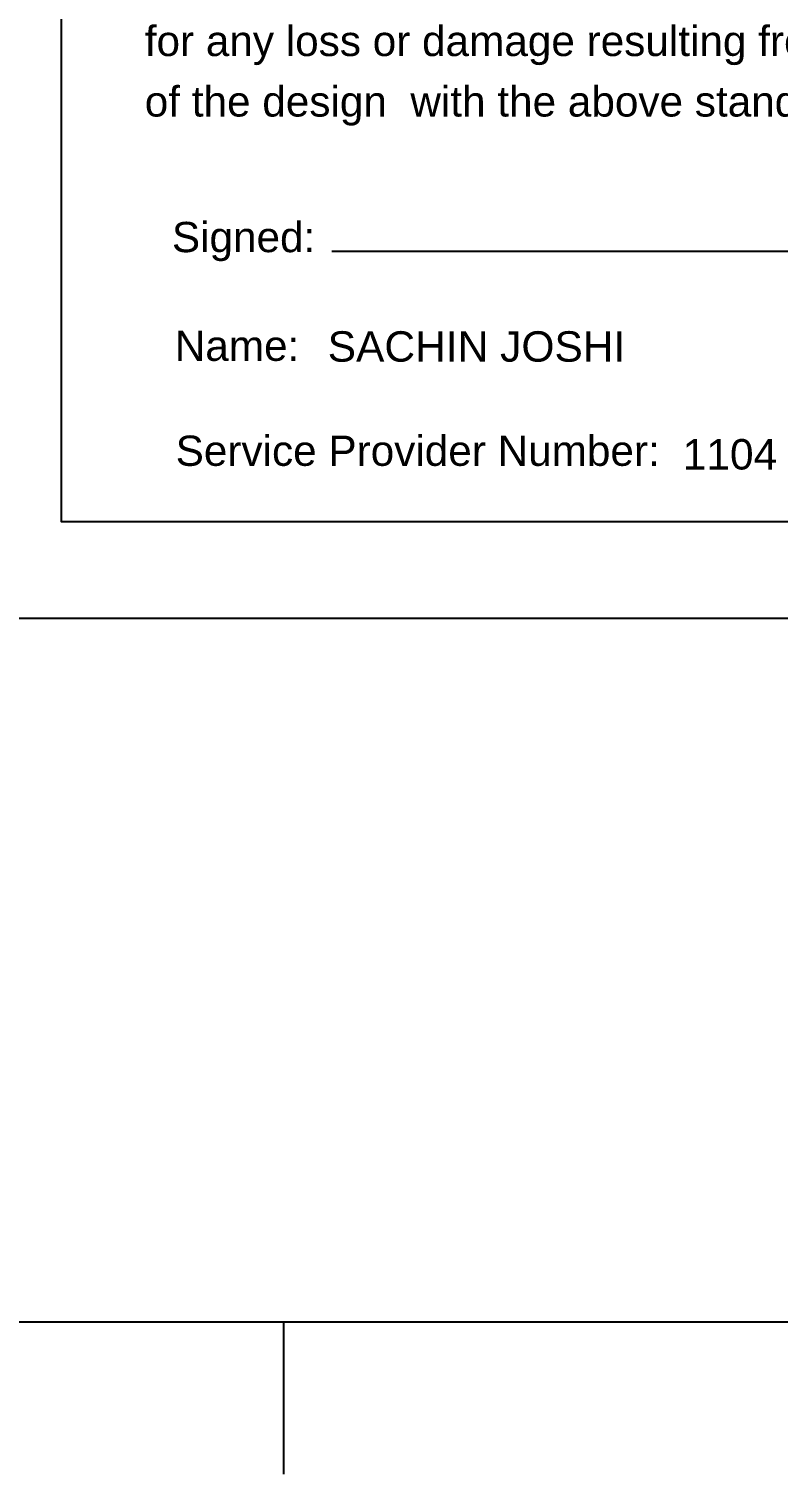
# Paper-space layout 'Sheet(4)' of a CAD drawing. Header units: metres, sheet in millimetres. Extents: x -29 to 809, y -3 to 584.
# Drawn here: x 688.8 to 733.1, y -2.6 to 82.9 of the extents above; entities that cross this region are included whole.
import ezdxf
from ezdxf.enums import TextEntityAlignment as Align

# ---------------------------------------------------------------- set-up
doc = ezdxf.new("R2010")
doc.units = ezdxf.units.M
doc.layers.get('0').update_dxf_attribs({"color": 6})
doc.layers.add('Notes', color=7, linetype='Continuous')
doc.layers.add('SupportsUG_SP_EXT', color=7, linetype='Continuous')
doc.styles.add('iecISOCP', font='isocp.shx')
doc.styles.get("Standard").update_dxf_attribs({"font": 'arial.ttf'})

# ---------------------------------------------------------------- blocks, each defined once
blk = doc.blocks.new('A1_FRAME_TITLE')
at = {"layer": 'Notes', "linetype": 'Continuous'}
blk.add_line((744.228, 5.973), (744.228, -3.027), dxfattribs=at)
at = {"layer": 'Notes', "linetype": 'Continuous', "flags": 128}
for points in [[(123.797, 47.618), (844.882, 47.618)], [(-11.549, 5.973), (844.882, 5.973)]]:
    blk.add_lwpolyline(points, dxfattribs=at)
blk.add_attdef('DRAFT_NUM', (9.354, 23.294), '', height=2.5, rotation=90)
at = {"layer": 'Notes', "style": 'iecISOCP', "flags": 8}
blk.add_attdef('VERSION_NO', text='', height=2.5, rotation=90, dxfattribs=at).set_placement((302.037, 43.812), align=Align.MIDDLE_CENTER)
at = {"layer": 'Notes', "style": 'iecISOCP'}
for tag, p in [('CAP_NO', (513.188, 43.457)), ('IE_NUM', (513.05, 37.81)), ('REF_No_1', (335.241, 32.31)), ('REF_1', (362.523, 32.31)), ('GEN_WO', (441.708, 31.763)), ('HV_SWITCH', (513.463, 32.163)), ('REF_No_2', (335.241, 26.31)), ('REF_2', (362.523, 26.31)), ('OH_WO', (441.708, 25.812)), ('UBD_REF', (513.05, 25.828)), ('REF_No_3', (335.241, 20.31)), ('REF_3', (362.523, 20.31)), ('UG_WO', (441.708, 20.052)), ('GIS_MAP_No', (513.05, 20.043)), ('REF_No_4', (335.241, 14.31)), ('REF_4', (362.523, 14.31)), ('SUB_WO', (441.708, 13.812)), ('HV_OP_DIAG', (513.326, 14.199)), ('LGA', (512.945, 7.777)), ('ExportID', (-11.467, 2.39))]:
    blk.add_attdef(tag, p, '', height=2.5, dxfattribs=at)
for tag, height, p in [('T1', 3.5, (684.374, 39.465)), ('T2', 3.5, (684.374, 34.346)), ('scale', 2.5, (567.756, 33.269)), ('T3', 3.5, (684.374, 28.92)), ('DRAWN', 2.5, (567.756, 24.931)), ('T4', 3.5, (684.374, 23.657)), ('T5', 3.5, (684.374, 18.231)), ('REV', 5, (840.569, 17.095)), ('DATE', 2.5, (567.756, 16.88)), ('T6', 3.5, (684.374, 12.969)), ('DESIGN', 2.5, (605.617, 9.155)), ('CHD', 2.5, (567.756, 8.372))]:
    blk.add_attdef(tag, text='', height=height, dxfattribs=at).set_placement(p, align=Align.CENTER)
blk.add_attdef('NUM', text='', height=7, dxfattribs=at).set_placement((812.882, 20.118), align=Align.MIDDLE_CENTER)
for tag, p in [('NS', (811.227, 8.119)), ('SHTS', (825.927, 8.119))]:
    blk.add_attdef(tag, text='', height=2.5, dxfattribs=at).set_placement(p, align=Align.MIDDLE)
at = {"layer": 'Notes', "style": 'iecISOCP', "flags": 1}
for tag, p in [('ProjectType', (-6.374, -26.797)), ('ProjectNumber', (3.011, -26.818)), ('DrawingNumber', (14.965, -26.803)), ('ProjectDescription', (27.015, -26.825)), ('ExportDate', (39.735, -26.789)), ('ExportUserName', (48.606, -26.8)), ('DesignerCompanyName', (60.935, -26.793)), ('ExportAreaOfInterest', (76.551, -26.813)), ('GIS_SUCCESS', (91.448, -26.78)), ('CAD_SUCCESS', (101.24, -26.783)), ('DEPOTCODE', (111.557, -26.877)), ('ExportCategories', (119.534, -26.797)), ('Comments', (133.836, -26.883))]:
    blk.add_attdef(tag, p, '', height=1, dxfattribs=at)
blk = doc.blocks.new('NOTE_DESIGN-COMPLIANCE')
blk.add_line((18.314, 17.108), (100.652, 17.108))
blk.add_lwpolyline([(2.317, 114.399), (106.055, 114.399), (106.055, 1.095), (2.317, 1.095)], close=True)
at = {"color": 7, "lineweight": -3}
for s, p in [('Signed:', (8.854, 18.846)), ('Name:', (9.024, 12.414)), ('Service Provider Number:', (9.077, 6.202))]:
    blk.add_text(s, height=1.79, dxfattribs=at).set_placement(p, align=Align.TOP_LEFT)
at = {"color": 7, "lineweight": -3, "insert": (7.249, 34.031), "char_height": 1.79, "attachment_point": 1, "line_spacing_factor": 1.2}
blk.add_mtext('                                                                                     indemnifies Endeavour Energy \\Pfor any loss or damage resulting from non-compliance \\Pof the design  with the above standards.', dxfattribs=at)
at = {"char_height": 1.8, "width": 60.16543, "attachment_point": 1}
for s, insert in [('SACHIN JOSHI', (18.065, 12.376)), ('1104', (39.055, 5.996))]:
    blk.add_mtext(s, dxfattribs=dict(at, insert=insert))

psp = doc.layouts.new('Sheet(4)')

# ---------------------------------------------------------------- block references
at = {"layer": 'Notes', "color": 0, "lineweight": -3}
psp.add_blockref('NOTE_DESIGN-COMPLIANCE', (688.434, 52.614), dxfattribs=at)
at = {"layer": 'SupportsUG_SP_EXT', "xscale": 0.958}
psp.add_blockref('A1_FRAME_TITLE', (-9.082, 0.394), dxfattribs=at)

doc.saveas('drawing.dxf')
